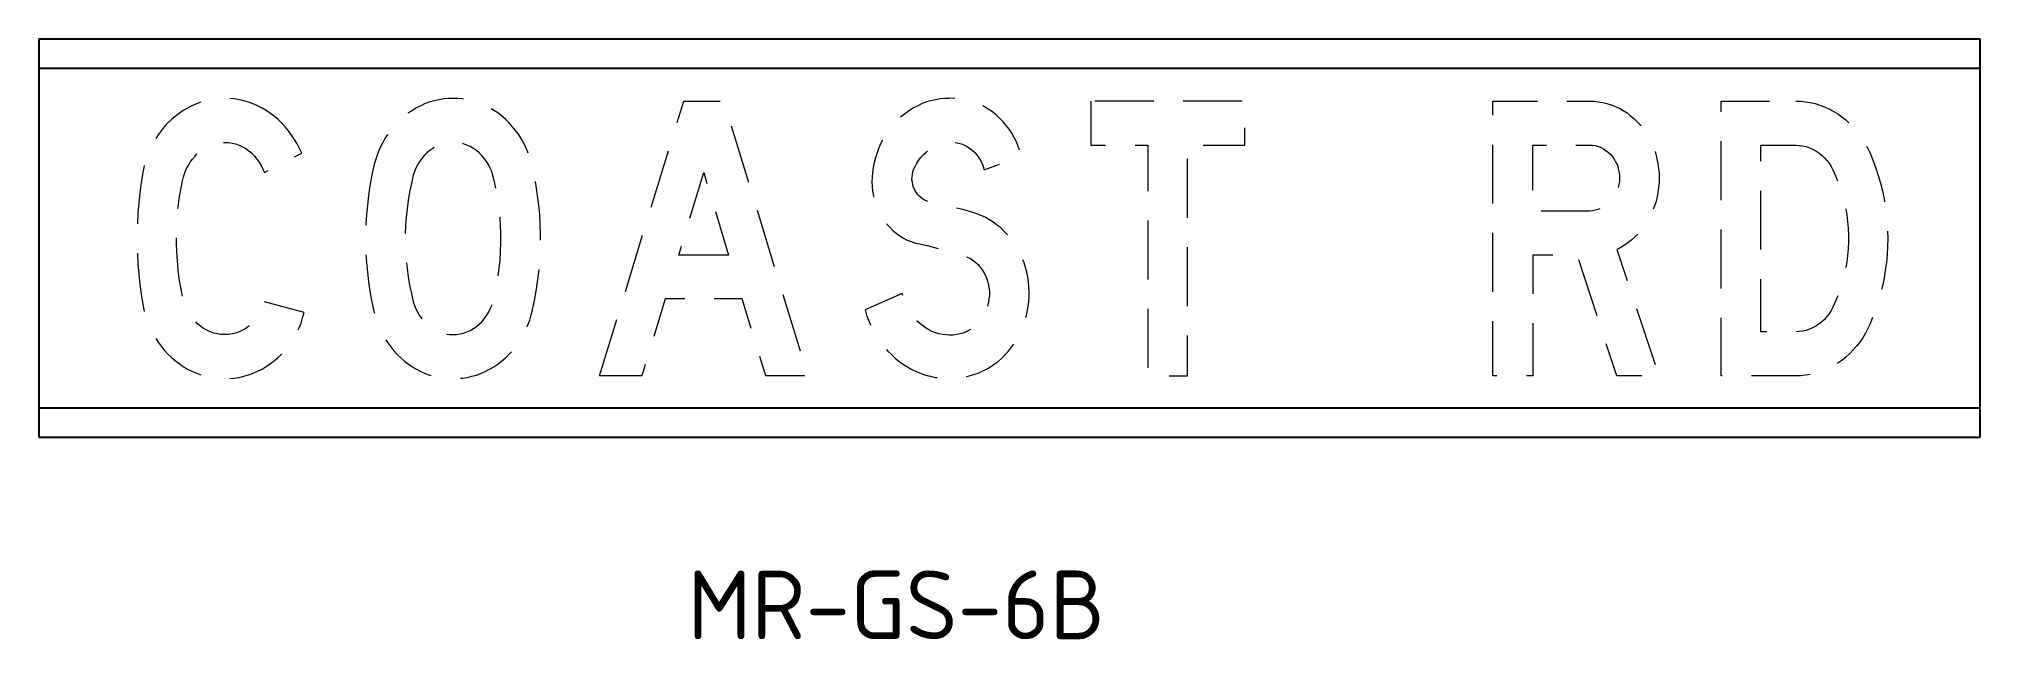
# Model space of a CAD drawing. Extents: x 245.5 to 344.4, y 190.3 to 220.9.
import ezdxf

# ---------------------------------------------------------------- set-up
doc = ezdxf.new("R2010")
doc.units = 0
doc.header["$LTSCALE"] = 12
doc.header["$MEASUREMENT"] = 0
doc.linetypes.add('DASHED2', pattern=[0.375, 0.25, -0.125])
doc.layers.add('L25', color=1, linetype='CONTINUOUS')
doc.layers.add('T50', color=7, linetype='CONTINUOUS')
doc.styles.add('ISO', font='ISO3098B')

msp = doc.modelspace()

# ---------------------------------------------------------------- linework, layer by layer
at = {"layer": 'L25'}
for p, q in [((245.473, 220.937), (344.406, 220.937)), ((245.473, 220.937), (245.473, 200.637)), ((344.406, 200.637), (344.406, 220.937)), ((245.473, 219.437), (344.406, 219.437)), ((245.473, 202.137), (344.406, 202.137)), ((245.473, 200.637), (344.406, 200.637))]:
    msp.add_line(p, q, dxfattribs=at)
at = {"layer": 'L25', "color": 1, "linetype": 'DASHED2', "lineweight": 0, "flags": 128}
for points in [[(257.853, 216.642), (257.664, 216.819), (257.475, 216.985), (257.274, 217.139), (257.061, 217.28), (256.849, 217.41), (256.624, 217.529), (256.388, 217.623), (256.163, 217.706), (255.927, 217.777), (255.678, 217.836), (255.442, 217.871), (255.194, 217.895), (254.945, 217.895), (254.697, 217.895), (254.461, 217.871), (254.213, 217.836), (253.976, 217.777), (253.728, 217.706), (253.503, 217.623), (253.267, 217.529), (253.042, 217.41), (252.83, 217.28), (252.617, 217.139), (252.416, 216.985), (252.227, 216.819), (252.038, 216.642), (251.86, 216.453), (251.707, 216.252), (251.553, 216.051), (251.411, 215.826), (251.281, 215.602), (251.163, 215.377), (251.068, 215.129), (250.974, 214.893), (250.891, 214.633), (250.82, 214.384), (250.773, 214.124), (250.69, 213.604), (250.619, 213.096), (250.572, 212.576), (250.525, 212.056), (250.501, 211.536), (250.489, 211.016), (250.489, 210.495), (250.501, 209.987), (250.525, 209.467), (250.572, 208.947), (250.619, 208.427), (250.69, 207.919), (250.773, 207.398), (250.82, 207.138), (250.891, 206.89), (250.974, 206.63), (251.068, 206.394), (251.163, 206.145), (251.281, 205.921), (251.411, 205.696), (251.553, 205.472), (251.707, 205.271), (251.86, 205.07), (252.038, 204.881), (252.227, 204.703), (252.416, 204.538), (252.617, 204.384), (252.83, 204.242), (253.042, 204.112), (253.267, 203.994), (253.503, 203.9), (253.728, 203.817), (253.976, 203.746), (254.213, 203.687), (254.461, 203.651), (254.697, 203.628), (254.945, 203.616), (255.194, 203.628), (255.442, 203.651), (255.678, 203.687), (255.927, 203.746), (256.163, 203.817), (256.388, 203.9), (256.624, 203.994), (256.849, 204.112), (257.061, 204.242), (257.274, 204.384), (257.475, 204.538), (257.664, 204.703), (257.853, 204.881), (258.031, 205.07), (258.196, 205.283), (258.35, 205.495), (258.492, 205.72), (258.622, 205.956), (258.74, 206.205), (258.834, 206.453), (258.917, 206.713), (258.988, 206.985), (256.967, 207.54), (256.919, 207.363), (256.849, 207.186), (256.778, 207.008), (256.683, 206.855), (256.577, 206.701), (256.458, 206.559), (256.328, 206.417), (256.175, 206.299), (256.021, 206.181), (255.856, 206.086), (255.678, 206.004), (255.501, 205.945), (255.324, 205.897), (255.135, 205.874), (254.945, 205.862), (254.756, 205.874), (254.579, 205.897), (254.39, 205.945), (254.213, 206.004), (254.035, 206.086), (253.87, 206.181), (253.716, 206.299), (253.562, 206.417), (253.432, 206.559), (253.302, 206.713), (253.184, 206.878), (253.078, 207.056), (252.983, 207.233), (252.912, 207.422), (252.841, 207.623), (252.794, 207.824), (252.711, 208.261), (252.629, 208.711), (252.569, 209.172), (252.534, 209.621), (252.499, 210.082), (252.487, 210.531), (252.487, 210.992), (252.499, 211.441), (252.534, 211.902), (252.569, 212.351), (252.629, 212.8), (252.711, 213.25), (252.794, 213.699), (252.841, 213.9), (252.912, 214.101), (252.983, 214.29), (253.078, 214.467), (253.184, 214.644), (253.302, 214.81), (253.432, 214.964), (253.562, 215.105), (253.716, 215.224), (253.87, 215.342), (254.035, 215.436), (254.213, 215.519), (254.39, 215.578), (254.579, 215.626), (254.756, 215.649), (254.945, 215.661), (255.135, 215.649), (255.324, 215.626), (255.501, 215.578), (255.678, 215.519), (255.856, 215.436), (256.021, 215.342), (256.175, 215.224), (256.328, 215.105), (256.458, 214.964), (256.588, 214.81), (256.695, 214.656), (256.801, 214.479), (256.896, 214.302), (256.967, 214.124), (258.87, 215.105), (258.752, 215.342), (258.633, 215.578), (258.503, 215.815), (258.35, 216.027), (258.196, 216.24), (258.031, 216.453)], [(262.534, 214.396), (262.428, 213.923), (262.345, 213.439), (262.274, 212.954), (262.215, 212.469), (262.168, 211.985), (262.132, 211.5), (262.12, 211.004), (262.12, 210.519), (262.132, 210.023), (262.168, 209.538), (262.215, 209.053), (262.274, 208.557), (262.345, 208.084), (262.428, 207.599), (262.534, 207.127), (262.593, 206.867), (262.676, 206.606), (262.771, 206.37), (262.865, 206.122), (262.983, 205.885), (263.113, 205.661), (263.255, 205.448), (263.409, 205.235), (263.563, 205.046), (263.74, 204.857), (263.917, 204.68), (264.106, 204.514), (264.307, 204.361), (264.508, 204.219), (264.721, 204.101), (264.946, 203.982), (265.17, 203.888), (265.395, 203.805), (265.631, 203.746), (265.868, 203.687), (266.104, 203.651), (266.34, 203.628), (266.577, 203.616), (266.825, 203.628), (267.061, 203.651), (267.298, 203.687), (267.534, 203.746), (267.771, 203.805), (267.995, 203.888), (268.22, 203.982), (268.444, 204.101), (268.657, 204.219), (268.858, 204.361), (269.059, 204.514), (269.248, 204.68), (269.426, 204.857), (269.603, 205.046), (269.756, 205.235), (269.91, 205.448), (270.052, 205.661), (270.182, 205.885), (270.288, 206.122), (270.395, 206.37), (270.489, 206.606), (270.56, 206.867), (270.631, 207.127), (270.726, 207.599), (270.82, 208.084), (270.891, 208.557), (270.95, 209.053), (270.998, 209.538), (271.021, 210.023), (271.045, 210.519), (271.045, 211.004), (271.021, 211.5), (270.998, 211.985), (270.95, 212.469), (270.891, 212.954), (270.82, 213.439), (270.726, 213.923), (270.631, 214.396), (270.56, 214.656), (270.489, 214.904), (270.395, 215.153), (270.288, 215.401), (270.182, 215.626), (270.052, 215.862), (269.91, 216.075), (269.756, 216.287), (269.603, 216.477), (269.426, 216.666), (269.248, 216.843), (269.059, 217.008), (268.858, 217.162), (268.657, 217.292), (268.444, 217.422), (268.22, 217.529), (267.995, 217.635), (267.771, 217.718), (267.534, 217.777), (267.298, 217.836), (267.061, 217.871), (266.825, 217.895), (266.577, 217.895), (266.34, 217.895), (266.104, 217.871), (265.868, 217.836), (265.631, 217.777), (265.395, 217.718), (265.17, 217.635), (264.946, 217.529), (264.721, 217.422), (264.508, 217.292), (264.307, 217.162), (264.106, 217.008), (263.917, 216.843), (263.74, 216.666), (263.563, 216.477), (263.409, 216.287), (263.255, 216.075), (263.113, 215.862), (262.983, 215.626), (262.865, 215.401), (262.771, 215.153), (262.676, 214.904), (262.593, 214.656)], [(290.608, 212.718), (290.501, 212.789), (290.407, 212.86), (290.312, 212.942), (290.23, 213.037), (290.159, 213.143), (290.1, 213.261), (290.052, 213.38), (290.017, 213.498), (289.993, 213.628), (289.97, 213.758), (289.981, 213.9), (289.993, 214.03), (290.017, 214.16), (290.052, 214.278), (290.111, 214.396), (290.194, 214.573), (290.3, 214.739), (290.419, 214.893), (290.549, 215.034), (290.691, 215.165), (290.844, 215.283), (290.998, 215.389), (291.163, 215.472), (291.341, 215.543), (291.518, 215.602), (291.695, 215.637), (291.873, 215.661), (292.038, 215.661), (292.192, 215.649), (292.345, 215.626), (292.499, 215.578), (292.641, 215.519), (292.783, 215.448), (292.925, 215.354), (293.043, 215.259), (293.173, 215.141), (293.279, 215.023), (293.374, 214.881), (293.457, 214.739), (293.539, 214.585), (293.598, 214.432), (293.646, 214.266), (295.549, 214.964), (295.478, 215.212), (295.383, 215.448), (295.289, 215.685), (295.182, 215.909), (295.052, 216.122), (294.922, 216.335), (294.769, 216.524), (294.615, 216.713), (294.438, 216.89), (294.26, 217.056), (294.071, 217.209), (293.882, 217.339), (293.669, 217.469), (293.468, 217.576), (293.244, 217.67), (293.031, 217.753), (292.795, 217.812), (292.57, 217.86), (292.345, 217.883), (292.109, 217.907), (291.873, 217.895), (291.636, 217.895), (291.4, 217.871), (291.175, 217.836), (290.939, 217.777), (290.714, 217.718), (290.49, 217.635), (290.265, 217.529), (290.052, 217.422), (289.839, 217.292), (289.65, 217.15), (289.449, 216.997), (289.272, 216.831), (289.095, 216.654), (288.929, 216.465), (288.776, 216.264), (288.634, 216.051), (288.504, 215.838), (288.386, 215.614), (288.279, 215.377), (288.196, 215.129), (288.114, 214.881), (288.043, 214.633), (287.995, 214.384), (287.96, 214.124), (287.936, 213.888), (287.925, 213.651), (287.936, 213.415), (287.96, 213.179), (288.007, 212.942), (288.055, 212.718), (288.126, 212.493), (288.22, 212.28), (288.315, 212.068), (288.433, 211.867), (288.551, 211.677), (288.693, 211.5), (288.835, 211.335), (289, 211.169), (289.166, 211.027), (289.343, 210.897), (289.532, 210.779), (289.733, 210.685), (289.934, 210.602), (290.147, 210.531), (290.36, 210.484), (290.738, 210.401), (291.116, 210.306), (291.494, 210.2), (292.003, 210.058), (292.511, 209.916), (292.665, 209.869), (292.806, 209.81), (292.948, 209.739), (293.09, 209.644), (293.22, 209.538), (293.338, 209.432), (293.445, 209.302), (293.551, 209.172), (293.634, 209.03), (293.717, 208.876), (293.788, 208.711), (293.835, 208.545), (293.87, 208.38), (293.906, 208.202), (293.918, 208.037), (293.918, 207.859), (293.894, 207.682), (293.87, 207.505), (293.823, 207.328), (293.776, 207.15), (293.705, 206.985), (293.622, 206.819), (293.516, 206.666), (293.409, 206.536), (293.291, 206.394), (293.173, 206.275), (293.031, 206.181), (292.889, 206.086), (292.736, 206.004), (292.582, 205.945), (292.416, 205.897), (292.251, 205.862), (292.074, 205.838), (291.884, 205.838), (291.707, 205.85), (291.518, 205.874), (291.341, 205.909), (291.163, 205.956), (290.986, 206.027), (290.821, 206.11), (290.655, 206.205), (290.501, 206.323), (290.348, 206.441), (290.206, 206.571), (290.076, 206.713), (289.958, 206.867), (289.851, 207.032), (289.745, 207.209), (289.662, 207.387), (289.591, 207.576), (289.52, 207.765), (289.473, 207.966), (287.582, 207.127), (287.653, 206.855), (287.747, 206.606), (287.854, 206.358), (287.972, 206.11), (288.102, 205.874), (288.244, 205.649), (288.397, 205.436), (288.563, 205.223), (288.74, 205.023), (288.929, 204.845), (289.118, 204.668), (289.319, 204.502), (289.532, 204.349), (289.745, 204.219), (289.97, 204.089), (290.194, 203.982), (290.431, 203.888), (290.667, 203.805), (290.915, 203.746), (291.152, 203.687), (291.4, 203.651), (291.648, 203.64), (291.896, 203.628), (292.144, 203.64), (292.393, 203.663), (292.641, 203.71), (292.889, 203.758), (293.114, 203.829), (293.338, 203.9), (293.551, 203.994), (293.764, 204.101), (293.965, 204.219), (294.166, 204.361), (294.355, 204.502), (294.544, 204.656), (294.71, 204.833), (294.875, 205.011), (295.029, 205.212), (295.182, 205.413), (295.312, 205.625), (295.431, 205.838), (295.537, 206.063), (295.632, 206.299), (295.714, 206.536), (295.785, 206.784), (295.844, 207.032), (295.892, 207.292), (295.927, 207.54), (295.939, 207.789), (295.939, 208.049), (295.927, 208.297), (295.903, 208.545), (295.868, 208.793), (295.821, 209.041), (295.75, 209.278), (295.679, 209.514), (295.584, 209.751), (295.49, 209.975), (295.371, 210.2), (295.253, 210.401), (295.111, 210.614), (294.97, 210.803), (294.804, 210.98), (294.639, 211.157), (294.473, 211.323), (294.284, 211.465), (294.095, 211.607), (293.894, 211.725), (293.693, 211.843), (293.48, 211.938), (293.267, 212.02), (292.925, 212.138), (292.57, 212.233), (292.215, 212.316), (291.861, 212.387), (291.494, 212.446), (291.317, 212.469), (291.128, 212.517), (290.951, 212.576), (290.785, 212.635)], [(324.509, 217.765), (324.734, 217.753), (324.946, 217.73), (325.171, 217.694), (325.384, 217.647), (325.608, 217.576), (325.809, 217.493), (326.022, 217.399), (326.211, 217.28), (326.412, 217.162), (326.589, 217.02), (326.767, 216.867), (326.932, 216.701), (327.098, 216.536), (327.24, 216.347), (327.381, 216.146), (327.5, 215.945), (327.618, 215.732), (327.712, 215.519), (327.807, 215.283), (327.878, 215.058), (327.937, 214.822), (327.984, 214.573), (328.02, 214.337), (328.043, 214.089), (328.043, 213.841), (328.043, 213.604), (328.02, 213.356), (327.984, 213.12), (327.949, 212.883), (327.89, 212.647), (327.807, 212.422), (327.724, 212.198), (327.63, 211.973), (327.523, 211.772), (327.405, 211.559), (327.275, 211.37), (327.133, 211.181), (326.979, 211.016), (326.814, 210.85), (326.648, 210.696), (326.471, 210.555), (326.282, 210.424), (326.093, 210.306), (325.892, 210.2), (328.043, 203.758), (325.892, 203.758), (323.871, 209.916), (321.601, 209.916), (321.601, 203.758), (319.568, 203.758), (319.568, 217.765)], [(335.006, 217.765), (335.254, 217.753), (335.502, 217.73), (335.75, 217.694), (335.998, 217.635), (336.235, 217.564), (336.471, 217.469), (336.696, 217.363), (336.92, 217.245), (337.145, 217.115), (337.358, 216.961), (337.559, 216.808), (337.748, 216.63), (337.937, 216.441), (338.103, 216.24), (338.268, 216.039), (338.422, 215.815), (338.564, 215.59), (338.682, 215.342), (338.8, 215.105), (338.954, 214.727), (339.095, 214.349), (339.214, 213.971), (339.332, 213.581), (339.426, 213.19), (339.509, 212.789), (339.568, 212.387), (339.627, 211.985), (339.663, 211.571), (339.686, 211.169), (339.698, 210.755), (339.686, 210.354), (339.663, 209.952), (339.627, 209.538), (339.568, 209.136), (339.509, 208.734), (339.426, 208.332), (339.332, 207.942), (339.214, 207.552), (339.095, 207.174), (338.954, 206.796), (338.8, 206.417), (338.682, 206.169), (338.564, 205.933), (338.422, 205.708), (338.268, 205.484), (338.103, 205.283), (337.937, 205.082), (337.748, 204.892), (337.559, 204.715), (337.358, 204.55), (337.145, 204.408), (336.92, 204.278), (336.696, 204.16), (336.471, 204.053), (336.235, 203.959), (335.998, 203.888), (335.75, 203.829), (335.502, 203.793), (335.254, 203.77), (335.006, 203.758), (331.211, 203.758), (331.211, 217.765)], [(264.555, 213.982), (264.461, 213.557), (264.366, 213.131), (264.295, 212.706), (264.236, 212.28), (264.189, 211.843), (264.165, 211.417), (264.142, 210.98), (264.142, 210.543), (264.165, 210.105), (264.189, 209.68), (264.236, 209.242), (264.295, 208.817), (264.366, 208.38), (264.461, 207.966), (264.555, 207.54), (264.615, 207.351), (264.685, 207.174), (264.78, 206.997), (264.875, 206.831), (264.993, 206.666), (265.111, 206.524), (265.253, 206.394), (265.395, 206.275), (265.548, 206.169), (265.702, 206.075), (265.868, 206.004), (266.045, 205.945), (266.222, 205.897), (266.399, 205.874), (266.577, 205.862), (266.766, 205.874), (266.943, 205.897), (267.121, 205.945), (267.286, 206.004), (267.451, 206.075), (267.617, 206.169), (267.771, 206.275), (267.912, 206.394), (268.054, 206.524), (268.173, 206.666), (268.291, 206.831), (268.385, 206.997), (268.468, 207.174), (268.551, 207.351), (268.61, 207.54), (268.704, 207.966), (268.799, 208.38), (268.87, 208.817), (268.929, 209.242), (268.976, 209.68), (269, 210.105), (269.012, 210.543), (269.012, 210.98), (269, 211.417), (268.976, 211.843), (268.929, 212.28), (268.87, 212.706), (268.799, 213.131), (268.704, 213.557), (268.61, 213.982), (268.551, 214.172), (268.468, 214.349), (268.385, 214.526), (268.291, 214.692), (268.173, 214.845), (268.054, 214.999), (267.912, 215.129), (267.771, 215.247), (267.617, 215.354), (267.451, 215.448), (267.286, 215.519), (267.121, 215.578), (266.943, 215.626), (266.766, 215.649), (266.577, 215.661), (266.399, 215.649), (266.222, 215.626), (266.045, 215.578), (265.868, 215.519), (265.702, 215.448), (265.548, 215.354), (265.395, 215.247), (265.253, 215.129), (265.111, 214.999), (264.993, 214.845), (264.875, 214.692), (264.78, 214.526), (264.685, 214.349), (264.615, 214.172)], [(324.509, 215.519), (324.651, 215.519), (324.804, 215.495), (324.946, 215.448), (325.088, 215.401), (325.218, 215.33), (325.348, 215.235), (325.466, 215.141), (325.585, 215.034), (325.679, 214.904), (325.774, 214.774), (325.845, 214.633), (325.916, 214.491), (325.963, 214.325), (325.998, 214.172), (326.022, 214.006), (326.022, 213.841), (326.022, 213.675), (325.998, 213.51), (325.963, 213.356), (325.916, 213.202), (325.845, 213.049), (325.774, 212.907), (325.679, 212.777), (325.585, 212.647), (325.466, 212.54), (325.348, 212.446), (325.218, 212.351), (325.088, 212.292), (324.946, 212.233), (324.804, 212.198), (324.651, 212.174), (324.509, 212.162), (321.601, 212.162), (321.601, 215.519)], [(335.006, 215.519), (335.183, 215.507), (335.36, 215.484), (335.537, 215.448), (335.703, 215.389), (335.868, 215.318), (336.034, 215.224), (336.188, 215.129), (336.329, 215.011), (336.471, 214.881), (336.59, 214.739), (336.708, 214.597), (336.814, 214.432), (336.897, 214.266), (337.039, 213.947), (337.169, 213.64), (337.287, 213.309), (337.393, 212.978), (337.476, 212.647), (337.547, 212.316), (337.606, 211.973), (337.653, 211.63), (337.677, 211.287), (337.701, 210.933), (337.701, 210.59), (337.677, 210.235), (337.653, 209.893), (337.606, 209.55), (337.547, 209.207), (337.476, 208.876), (337.393, 208.533), (337.287, 208.214), (337.169, 207.883), (337.039, 207.576), (336.897, 207.257), (336.814, 207.091), (336.708, 206.926), (336.59, 206.784), (336.471, 206.642), (336.329, 206.512), (336.188, 206.394), (336.034, 206.287), (335.868, 206.205), (335.703, 206.134), (335.537, 206.075), (335.36, 206.039), (335.183, 206.015), (335.006, 206.004), (333.233, 206.004), (333.233, 215.519)]]:
    msp.add_lwpolyline(points, close=True, dxfattribs=at)
for points in [[(274.047, 203.758), (278.338, 217.765), (280.371, 217.765), (284.662, 203.758), (282.523, 203.758), (281.317, 207.682), (277.393, 207.682), (276.199, 203.758), (274.047, 203.758), (274.047, 203.758)], [(299.083, 217.765), (299.083, 215.519), (301.991, 215.519), (301.991, 203.758), (304.012, 203.758), (304.012, 215.519), (306.932, 215.519), (306.932, 217.765), (299.083, 217.765), (299.083, 217.765)], [(280.62, 209.916), (278.09, 209.916), (279.355, 214.124), (280.62, 209.916), (280.62, 209.916)]]:
    msp.add_lwpolyline(points, dxfattribs=at)

# ---------------------------------------------------------------- texts
at = {"layer": 'T50', "style": 'ISO'}
msp.add_text('MR-GS-6B', height=3.5, dxfattribs=at).set_placement((278.531, 190.345))

doc.saveas('drawing.dxf')
